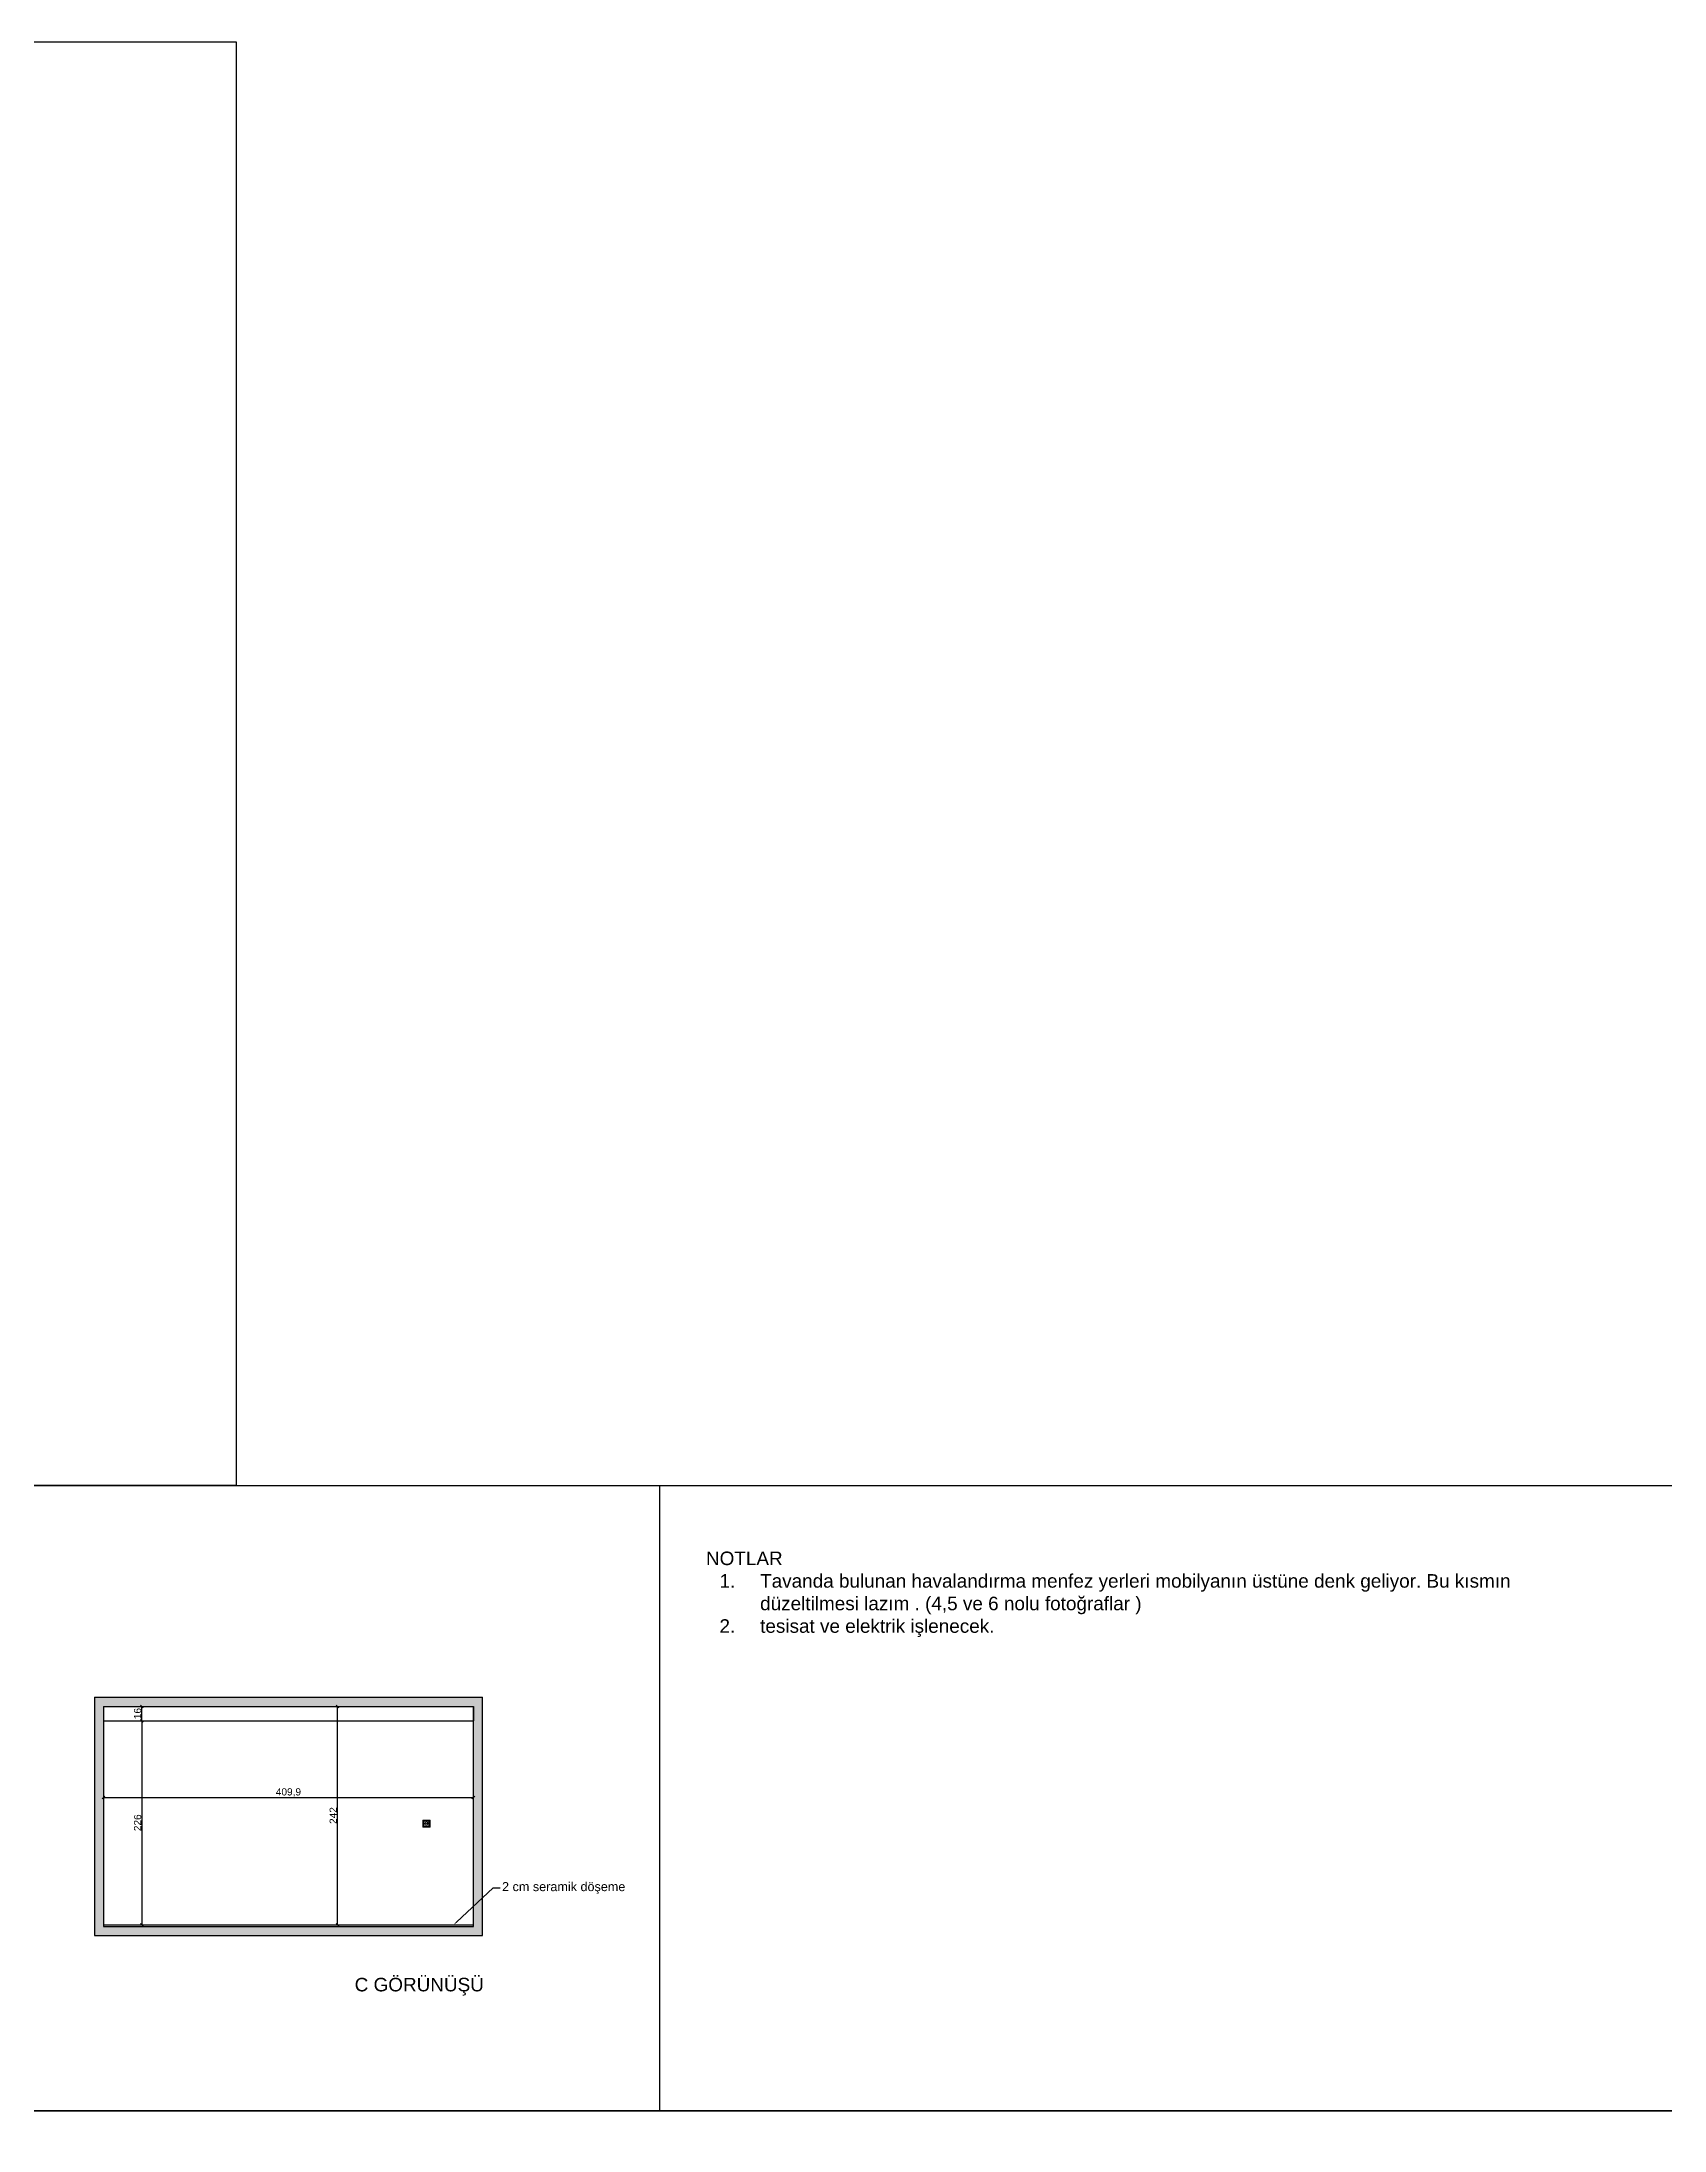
# Model space of a CAD drawing. Header units: millimetres. Extents: x -1860 to 15304, y 307 to 22353.
# Drawn here: x 5541 to 7338, y 19899 to 22213 of the extents above; entities that cross this region are included whole.
import ezdxf
from ezdxf import colors
from ezdxf.entities.mleader import LeaderData, LeaderLine
from ezdxf.math import Vec2, Vec3

# ---------------------------------------------------------------- set-up
doc = ezdxf.new("R2010")
doc.units = ezdxf.units.MM
doc.set_wipeout_variables(frame=1)
doc.layers.add('5_ID-Electrical _Priz', color=3, linetype='Continuous', lineweight=0)
doc.styles.get("Standard").update_dxf_attribs({"font": 'arial.ttf'})
doc.dimstyles.new('ISO-25', dxfattribs={"dimtxt": 8, "dimasz": 3, "dimexe": 1.25, "dimexo": 0.625, "dimtad": 1, "dimtxsty": 'Standard', "dimblk": 'OBLIQUE', "dimcen": 2.5, "dimse1": 1, "dimse2": 1, "dimadec": 0, "dimazin": 0, "dimtfac": 1, "dimtmove": 0, "dimatfit": 3, "dimldrblk": 'OBLIQUE', "dimfxl": 1, "dimarcsym": 0})

# ---------------------------------------------------------------- blocks, each defined once
blk = doc.blocks.new('_Oblique')
at = {"color": 0, "linetype": 'ByBlock', "lineweight": -2}
blk.add_line((-0.5, -0.5), (0.5, 0.5), dxfattribs=at)
blk = doc.blocks.new('*D495')
at = {"color": 0, "lineweight": -2, "transparency": 16777216}
blk.add_line((5651.5, 20352.5), (5651.5, 20368.5), dxfattribs=at)
at = {"layer": 'Defpoints', "color": 0, "transparency": 16777216}
for p in [(5651.5, 20368.5), (6018.8, 20368.5), (6016.4, 20352.5)]:
    blk.add_point(p, dxfattribs=at)
at = {"color": 0, "lineweight": -2, "transparency": 16777216, "xscale": 3, "yscale": 3, "zscale": 3}
for p, rotation in [((5651.5, 20368.5), 90), ((5651.5, 20352.5), 270)]:
    blk.add_blockref('_Oblique', p, dxfattribs=dict(at, rotation=rotation))
at = {"color": 0, "transparency": 16777216, "insert": (5646.8, 20360.5), "char_height": 8, "attachment_point": 5, "rotation": 90}
blk.add_mtext('16', dxfattribs=at)
blk = doc.blocks.new('*D496')
at = {"color": 0, "lineweight": -2, "transparency": 16777216}
blk.add_line((5868.2, 20126.5), (5868.2, 20368.5), dxfattribs=at)
at = {"layer": 'Defpoints', "color": 0, "transparency": 16777216}
for p in [(5868.2, 20368.5), (5881.9, 20368.5), (5881.9, 20126.5)]:
    blk.add_point(p, dxfattribs=at)
at = {"color": 0, "lineweight": -2, "transparency": 16777216, "xscale": 3, "yscale": 3, "zscale": 3}
for p, rotation in [((5868.2, 20368.5), 90), ((5868.2, 20126.5), 270)]:
    blk.add_blockref('_Oblique', p, dxfattribs=dict(at, rotation=rotation))
at = {"color": 0, "transparency": 16777216, "insert": (5863.5, 20247.5), "char_height": 8, "attachment_point": 5, "rotation": 90}
blk.add_mtext('242', dxfattribs=at)
blk = doc.blocks.new('*D497')
at = {"color": 0, "lineweight": -2, "transparency": 16777216}
blk.add_line((5608.9, 20267.6), (6018.8, 20267.6), dxfattribs=at)
at = {"layer": 'Defpoints', "color": 0, "transparency": 16777216}
for p in [(5608.9, 20274.9), (6018.8, 20274.9), (6018.8, 20267.6)]:
    blk.add_point(p, dxfattribs=at)
at = {"color": 0, "lineweight": -2, "transparency": 16777216, "xscale": 3, "yscale": 3, "zscale": 3, "rotation": 180}
blk.add_blockref('_Oblique', (5608.9, 20267.6), dxfattribs=at)
at = {"color": 0, "lineweight": -2, "transparency": 16777216, "xscale": 3, "yscale": 3, "zscale": 3}
blk.add_blockref('_Oblique', (6018.8, 20267.6), dxfattribs=at)
at = {"color": 0, "transparency": 16777216, "insert": (5813.9, 20273), "char_height": 8, "attachment_point": 5}
blk.add_mtext('409,9', dxfattribs=at)
blk = doc.blocks.new('*D498')
at = {"color": 0, "lineweight": -2, "transparency": 16777216}
blk.add_line((5651.5, 20352.5), (5651.5, 20126.5), dxfattribs=at)
at = {"layer": 'Defpoints', "color": 0, "transparency": 16777216}
for p in [(5660.1, 20352.5), (5651.5, 20126.5), (5660.1, 20126.5)]:
    blk.add_point(p, dxfattribs=at)
at = {"color": 0, "lineweight": -2, "transparency": 16777216, "xscale": 3, "yscale": 3, "zscale": 3}
for p, rotation in [((5651.5, 20352.5), 90), ((5651.5, 20126.5), 270)]:
    blk.add_blockref('_Oblique', p, dxfattribs=dict(at, rotation=rotation))
at = {"color": 0, "transparency": 16777216, "insert": (5646.8, 20239.5), "char_height": 8, "attachment_point": 5, "rotation": 90}
blk.add_mtext('226', dxfattribs=at)
blk = doc.blocks.new('priz')
blk.add_wipeout([(12844.2, 13291.9), (12852.2, 13291.9), (12852.2, 13299.9), (12844.2, 13299.9)]).dxf.layer = '5_ID-Electrical _Priz'
at = {"layer": '5_ID-Electrical _Priz'}
for points in [[(12844.2, 13299.9), (12852.2, 13299.9), (12852.2, 13291.9), (12844.2, 13291.9)], [(12852.1, 13299.8), (12852.1, 13291.9), (12844.3, 13291.9), (12844.3, 13299.8)], [(12851.2, 13298.9), (12845.2, 13298.9), (12845.2, 13292.9), (12851.2, 13292.9)], [(12850.9, 13298.6), (12845.5, 13298.6), (12845.5, 13293.2), (12850.9, 13293.2)]]:
    blk.add_lwpolyline(points, close=True, dxfattribs=at)
for centre, radius in [((12848.2, 13295.9), 1.88), ((12847.6, 13295.9), 0.23), ((12848.7, 13295.9), 0.23)]:
    blk.add_circle(centre, radius, dxfattribs=at)

msp = doc.modelspace()

# ---------------------------------------------------------------- hatches: boundary and pattern name
h = msp.add_hatch()
h.set_pattern_fill('ANSI36', color=256, angle=270)
h.set_pattern_definition([(315, (-1636.954, 11109.7575), (6.1739261, -1.683798), [7.9375, -1.5875, 0, -1.5875])])
h.paths.add_polyline_path([(6028.81511, 20378.52259), (5598.91511, 20378.52259), (5598.91511, 20114.52259), (6028.81511, 20114.52259)])
h.paths.add_polyline_path([(6018.81511, 20124.52259), (5608.91511, 20124.52259), (5608.91511, 20368.52259), (6018.81511, 20368.52259)], flags=16)

# ---------------------------------------------------------------- linework, layer by layer
for p, q in [((6225.09842, 20613.1769), (6225.09842, 19920.32877)), ((5598.91511, 20378.52259), (5598.91511, 20114.52259)), ((5598.91511, 20378.52259), (6028.81511, 20378.52259)), ((5608.91511, 20368.52259), (5608.91511, 20124.52259)), ((5608.91511, 20368.52259), (6018.81511, 20368.52259)), ((6018.81511, 20124.52259), (6018.81511, 20368.52259)), ((6018.81511, 20368.52259), (6018.81511, 20352.52259)), ((6028.81511, 20114.52259), (6028.81511, 20378.52259)), ((5608.91511, 20352.52259), (6018.81511, 20352.52259)), ((5598.91511, 20114.52259), (6028.81511, 20114.52259)), ((5608.91511, 20126.52259), (6018.81511, 20126.52259)), ((5608.91511, 20124.52259), (6018.81511, 20124.52259))]:
    msp.add_line(p, q)
for points in [[(3092.17375, 22213.1769), (5755.92347, 22213.1769), (5755.92347, 20613.1769), (3092.17375, 20613.1769)], [(3092.17375, 20613.1769), (15303.98235, 20613.1769), (15303.98235, 19920.32877), (3092.17375, 19920.32877)], [(3092.17375, 19920.32877), (10114.64183, 19920.32877), (10114.64183, 18939.67923), (3092.17375, 18939.67923)]]:
    msp.add_lwpolyline(points, close=True)

# ---------------------------------------------------------------- texts
at = {"color": 1, "char_height": 15, "attachment_point": 1}
for s, insert, width in [('NOTLAR \\P\\pxi-3,l4,t4;1.^ITavanda bulunan havalandırma menfez yerleri mobilyanın üstüne denk geliyor. Bu kısmın düzeltilmesi lazım . (4,5 ve 6 nolu fotoğraflar )\\P2.^Itesisat ve elektrik işlenecek.', (6276.58775, 20540.04868), 948.6398738), ('C GÖRÜNÜŞÜ', (5887.30074, 20067.65664), 172.095613)]:
    msp.add_mtext(s, dxfattribs=dict(at, insert=insert, width=width))

# ---------------------------------------------------------------- dimensions: what is measured, and where the dimension line sits
for base, p1, p2, picture, middle in [((5651.54979, 20368.52259), (6016.41511, 20352.52259), (6018.81511, 20368.52259), '*D495', (5646.84021, 20360.52259)), ((5868.17737, 20368.52259), (5881.87861, 20126.52259), (5881.87861, 20368.52259), '*D496', (5863.536, 20247.52259)), ((5651.54979, 20126.52259), (5660.09537, 20352.52259), (5660.09537, 20126.52259), '*D498', (5646.84021, 20239.52259))]:
    dim = msp.add_linear_dim(base=base, p1=p1, p2=p2, angle=90, dimstyle='ISO-25')
    dim.commit()
    dim.dimension.update_dxf_attribs({"geometry": picture, "text_midpoint": middle})
dim = msp.add_linear_dim(base=(6018.81511, 20267.60593), p1=(5608.91511, 20274.85754), p2=(6018.81511, 20274.85754), dimstyle='ISO-25')
dim.commit()
dim.dimension.update_dxf_attribs({"geometry": '*D497', "text_midpoint": (5813.86511, 20273.03857)})

# ---------------------------------------------------------------- leaders
at = {"color": 6}
ml = msp.add_multileader_mtext('Standard', dxfattribs=at)
ml.set_content('2 cm seramik döşeme', color=6)
ml.set_leader_properties()
ml.build(insert=Vec2(0, 0))
ctx = ml.context
ctx.base_point, ctx.char_height, ctx.plane_origin = Vec3(6048.62304, 20167.38414), 10, Vec3(5999.50759, 20126.52259)
notes = []
notes.append((ctx, [(0, (1, 1, 0), (6040.62304, 20167.38414), (1, 0), 8, [(0, [(5997.10759, 20126.52259)], 0, [])])]))
ctx.mtext.insert, ctx.mtext.flow_direction = Vec3(6050.62304, 20173.7518), 5
for ctx, leaders in notes:
    for number, flags, end, landing, length, lines in leaders:
        leader = LeaderData()
        leader.index, (leader.has_last_leader_line, leader.has_dogleg_vector, leader.attachment_direction) = number, flags
        leader.last_leader_point, leader.dogleg_vector, leader.dogleg_length = Vec3(end), Vec3(landing), length
        for number, points, colour, breaks in lines:
            line = LeaderLine()
            line.index, line.vertices, line.color, line.breaks = number, Vec3.list(points), colors.encode_raw_color(colour), breaks
            leader.lines.append(line)
        ctx.leaders.append(leader)

# ---------------------------------------------------------------- next in the draw order: block references
at = {"layer": '5_ID-Electrical _Priz'}
msp.add_blockref('priz', (-6881.37848, 6942.64981), dxfattribs=at)

doc.saveas('drawing.dxf')
